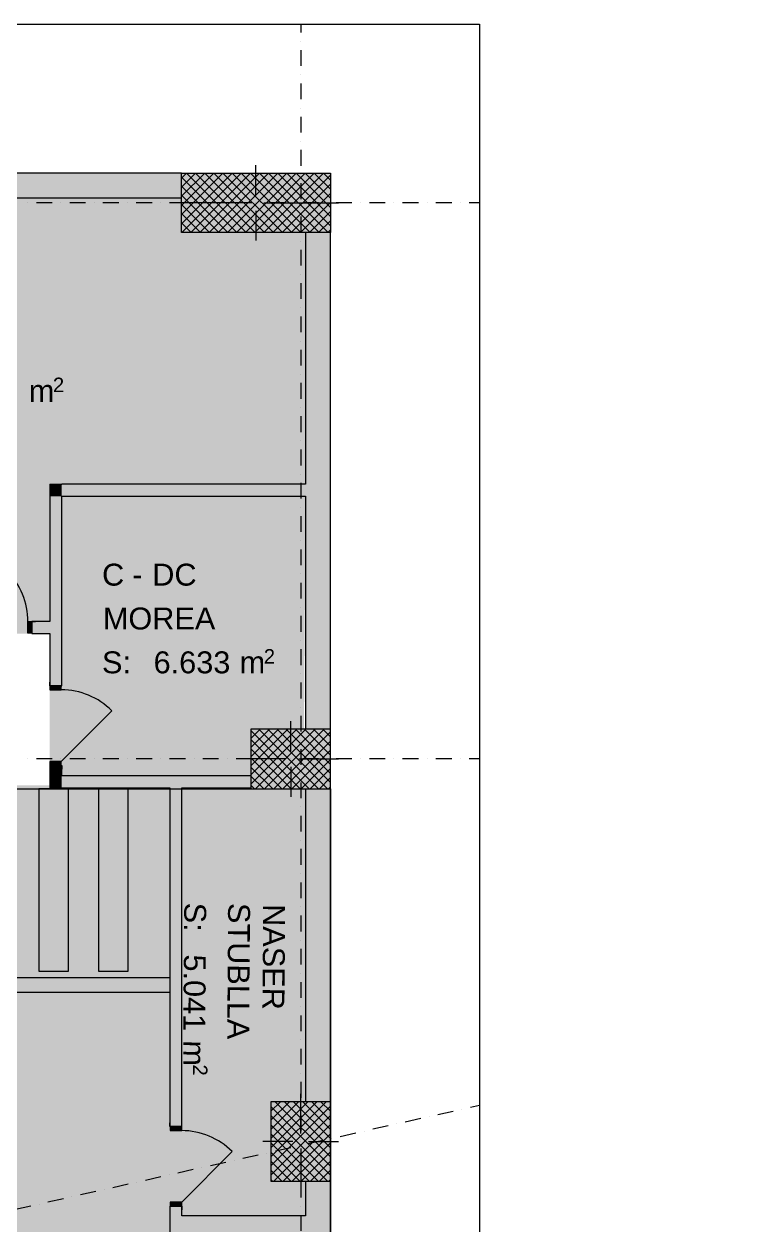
# Model space of a CAD drawing. Header units: centimetres. Extents: x -6805 to 4309, y -7338 to 617.
# Drawn here: x 1335 to 2077, y -748 to 462 of the extents above; entities that cross this region are included whole.
import ezdxf

# ---------------------------------------------------------------- set-up
doc = ezdxf.new("R2010")
doc.units = ezdxf.units.CM
for name, color, linetype in [('PDF_ - DEPO_MOREA', 7, 'Continuous'), ('PDF_ - Muret e reja', 7, 'Continuous'), ('PDF_- DEPO', 7, 'Continuous'), ('PDF_- GARAZHE', 7, 'Continuous'), ('PDF_A - Muret', 7, 'Continuous'), ('PDF_A - Shtyllat', 7, 'Continuous')]:
    doc.layers.add(name, color=color, linetype=linetype)
for name, color, linetype, true_color in [('PDF_ - zebrat', 7, 'Continuous', 0x7f7f7f), ('PDF_065 Möbel Einrichtung', 7, 'Continuous', 0x7f7f7f), ('PDF_A - Akset', 7, 'Continuous', 0xfd4435), ('PDF_A - Pllaka Themel', 7, 'Continuous', 0x7f7f7f)]:
    doc.layers.add(name, color=color, linetype=linetype, true_color=true_color)
doc.styles.add('PDF Arial', font='')
doc.styles.get('PDF Arial').set_extended_font_data('Arial')

msp = doc.modelspace()

# ---------------------------------------------------------------- hatches: boundary and pattern name
at = {"layer": 'PDF_ - DEPO_MOREA', "true_color": 0x029e21, "transparency": 33554559}
for points in [[(993.8, -1.4), (993.8, 254.6), (1003.6, 252.3), (1003.6, 287.3), (1494, 287.3), (1494, 252.3), (1619.1, 252.3), (1619.1, -1.4), (1361.3, -1.4), (1361.3, -139.8), (1241.2, -139.8), (1241.2, -1.4)], [(1373.4, -13.4), (1619.1, -13.4), (1617.4, -248.2), (1564, -248.2), (1564, -295.2), (1373.4, -295.2)]]:
    msp.add_hatch(color=104, dxfattribs=at).paths.add_polyline_path(points)
at = {"layer": 'PDF_- DEPO', "true_color": 0xccccff, "transparency": 33554559}
msp.add_hatch(color=254, dxfattribs=at).paths.add_polyline_path([(1494.2, -738.7), (1494.2, -307.2), (1617.4, -308.2), (1617.4, -623.6), (1584, -623.6), (1584, -703.6), (1619.1, -703.6), (1619.1, -738.7)])
at = {"layer": 'PDF_A - Muret', "transparency": 33554559}
msp.add_hatch(color=256, dxfattribs=at).paths.add_polyline_path([(1644.1, -703.6), (1644.1, -1159.1), (1638.6, -1160.3), (1635.3, -1145.6), (1619.1, -1149.3), (1619.1, -703.6)])
at = {"layer": 'PDF_A - Pllaka Themel', "true_color": 0xd5d5d5, "transparency": 33554559}
h = msp.add_hatch(color=254, dxfattribs=at)
h.paths.add_polyline_path([(-5581.9, -878.8), (-5581.9, -838.7), (-5657, -838.7), (-5657, -378.3), (-5642, -378.3), (-5642, 287.3), (-2884.7, 287.3), (-432.6, 287.3), (-419.8, 287.3), (978.3, 287.3), (978.3, -308.2), (1644.1, -308.2), (1644.1, -1142.4), (931, -1302.4), (1552.2, -1164.4), (1863.2, -2555.1), (1863.3, -2555.1), (2158.7, -3867.3), (2155.2, -3868), (2646.9, -6059.2), (2017.8, -6200.4), (2017.7, -6199.9), (-1597, -7011), (-1702.7, -6540.3), (-1846.3, -6572.5), (-1977, -6060.1), (-1982.5, -5964.4), (-1839, -5932.3), (-2055.7, -4966.3), (-2419.3, -4966.3), (-2929.7, -4966.3), (-2929.7, -2144.8), (-2909.7, -2144.8), (-2904.7, -1595.7), (-4731.2, -1619.4), (-4671.2, -1619.4), (-4671.2, -2159.8), (-5099, -2159.8), (-5102.5, -2159.8), (-5106, -2159.6), (-5109.5, -2159.4), (-5113, -2159), (-5116.5, -2158.6), (-5120, -2158), (-5123.4, -2157.4), (-5126.9, -2156.7), (-5130.3, -2155.8), (-5133.7, -2154.9), (-5137, -2153.9), (-5140.4, -2152.8), (-5143.6, -2151.6), (-5146.9, -2150.3), (-5150.1, -2148.9), (-5153.3, -2147.4), (-5156.4, -2145.9), (-5159.5, -2144.2), (-5162.6, -2142.5), (-5165.6, -2140.6), (-5168.5, -2138.7), (-5171.4, -2136.7), (-5174.3, -2134.7), (-5177, -2132.5), (-5179.7, -2130.3), (-5182.4, -2128), (-5185, -2125.6), (-5187.5, -2123.2), (-5189.9, -2120.6), (-5192.3, -2118.1), (-5194.6, -2115.4), (-5196.8, -2112.7), (-5199, -2109.9), (-5201.1, -2107.1), (-5203, -2104.2), (-5205, -2101.3), (-5206.8, -2098.3), (-5208.5, -2095.2), (-5210.2, -2092.1), (-5211.7, -2089), (-5213.2, -2085.8), (-5214.6, -2082.6), (-5215.9, -2079.3), (-5217.1, -2076), (-5218.2, -2072.7), (-5219.2, -2069.3), (-5220.2, -2065.9), (-5221, -2062.5), (-5221.7, -2059.1), (-5222.4, -2055.7), (-5222.9, -2052.2), (-5223.3, -2048.7), (-5223.7, -2045.2), (-5223.9, -2041.7), (-5224.1, -2038.2), (-5224.1, -2034.7), (-5224.1, -1589.4), (-5276.7, -1564.4), (-5842.1, -1564.4), (-5842.1, -878.8)])
h.paths.add_polyline_path([(-1884.8, -2746.4), (-1725.8, -2754.1), (-263.3, -2617.9), (-272, -2578.8), (-296.8, -2580.2), (-343.5, -2075.8), (-1348.1, -2129.8), (-1534.8, -2147.2), (-1533.4, -2162), (-1836.8, -2167.5), (-1836.8, -2147.5), (-1876.8, -2147.5), (-1876.8, -2187.5), (-1531.1, -2187), (-1493.3, -2681.2), (-1884.8, -2706.4)])
h.paths.add_polyline_path([(-452.6, -1589.4), (-91.9, -1583.4), (-92.3, -1174), (283, -1174), (283, -828.7), (-419.8, -828.7), (-427.6, -828.7), (-452.6, -828.7)])
h.paths.add_polyline_path([(413.2, -3713.8), (401.1, -3715.6), (389, -3717.6), (376.9, -3719.5), (364.9, -3721.6), (352.8, -3723.8), (340.8, -3726), (328.8, -3728.3), (316.8, -3730.7), (304.8, -3733.2)])

# ---------------------------------------------------------------- linework, layer by layer
at = {"layer": 'PDF_ - Muret e reja', "lineweight": 0}
for points in [[(1361.3, -1.4), (1373.4, -1.4)], [(1361.3, -1.4), (1361.3, -139.8)], [(1619.1, -1.4), (1373.4, -1.4)], [(1373.4, -204.6), (1373.4, -13.4)], [(1373.4, -13.4), (1619.1, -13.4)], [(1339.3, -151.3), (1339.3, -139.8)], [(1339.3, -139.8), (1343.3, -139.8)], [(1343.3, -139.8), (1347, -139.8)], [(1343.3, -139.8), (1343.3, -151.3)], [(1361.3, -139.8), (1343.3, -139.8)], [(1343.3, -139.8), (1343.3, -151.3)], [(1343.3, -139.8), (1343.3, -151.3)], [(1343.3, -139.8), (1343.3, -151.3)], [(1343.3, -139.8), (1347, -139.8)], [(1343.3, -139.8), (1347, -139.8)], [(1343.3, -151.3), (1339.3, -151.3)], [(1343.3, -151.3), (1343.3, -151.8)], [(1343.3, -151.3), (1343.3, -151.8)], [(1343.3, -151.3), (1343.3, -151.8)], [(1343.3, -151.8), (1347, -151.8)], [(1343.3, -151.8), (1361.3, -151.8)], [(1343.3, -151.8), (1347, -151.8)], [(1343.3, -151.8), (1347, -151.8)], [(1361.3, -151.8), (1361.3, -204.6)], [(1361.3, -204.6), (1361.3, -200.9)], [(1361.3, -204.6), (1361.3, -200.9)], [(1361.3, -204.6), (1361.3, -200.9)], [(1361.3, -204.6), (1372.9, -204.6)], [(1361.3, -204.6), (1361.3, -208.6)], [(1372.9, -204.6), (1361.3, -204.6)], [(1361.3, -204.6), (1372.9, -204.6)], [(1361.3, -204.6), (1372.9, -204.6)], [(1372.9, -204.6), (1373.4, -204.6)], [(1372.9, -208.6), (1372.9, -204.6)], [(1372.9, -204.6), (1373.4, -204.6)], [(1372.9, -204.6), (1373.4, -204.6)], [(1373.4, -204.6), (1373.4, -200.9)], [(1373.4, -204.6), (1373.4, -200.9)], [(1373.4, -204.6), (1373.4, -200.9)], [(1361.3, -208.6), (1372.9, -208.6)], [(1372.9, -280.6), (1423.8, -229.7)], [(1372.9, -280.6), (1361.3, -280.6)], [(1361.3, -280.6), (1361.3, -284.6)], [(1361.3, -284.6), (1361.3, -288.4)], [(1361.3, -284.6), (1372.9, -284.6)], [(1361.3, -284.6), (1361.3, -307.2)], [(1361.3, -284.6), (1372.9, -284.6)], [(1361.3, -284.6), (1372.9, -284.6)], [(1361.3, -284.6), (1372.9, -284.6)], [(1361.3, -284.6), (1361.3, -288.4)], [(1361.3, -284.6), (1361.3, -288.4)], [(1372.9, -284.6), (1372.9, -280.6)], [(1372.9, -284.6), (1373.4, -284.6)], [(1372.9, -284.6), (1373.4, -284.6)], [(1372.9, -284.6), (1373.4, -284.6)], [(1373.4, -284.6), (1373.4, -288.4)], [(1373.4, -295.2), (1373.4, -284.6)], [(1373.4, -284.6), (1373.4, -288.4)], [(1373.4, -284.6), (1373.4, -288.4)], [(1564, -295.2), (1373.4, -295.2)], [(1361.3, -307.2), (1373.4, -307.2)], [(1373.4, -307.2), (1482.2, -307.2)], [(1482.2, -307.2), (1482.2, -648.7)], [(1494.2, -648.7), (1494.2, -307.2)], [(1494.2, -307.2), (1564, -307.2)], [(1482.2, -648.7), (1482.2, -645)], [(1482.2, -648.7), (1482.2, -645)], [(1482.2, -648.7), (1482.2, -645)], [(1482.7, -648.7), (1482.2, -648.7)], [(1482.7, -648.7), (1482.2, -648.7)], [(1482.7, -648.7), (1482.2, -648.7)], [(1494.2, -648.7), (1482.7, -648.7)], [(1482.7, -648.7), (1482.7, -652.7)], [(1494.2, -648.7), (1482.7, -648.7)], [(1494.2, -648.7), (1482.7, -648.7)], [(1494.2, -648.7), (1482.7, -648.7)], [(1482.7, -652.7), (1494.2, -652.7)], [(1494.2, -648.7), (1494.2, -645)], [(1494.2, -648.7), (1494.2, -645)], [(1494.2, -648.7), (1494.2, -645)], [(1494.2, -652.7), (1494.2, -648.7)], [(1494.2, -724.7), (1545.1, -673.8)], [(1494.2, -724.7), (1482.7, -724.7)], [(1482.7, -724.7), (1482.7, -728.7)], [(1494.2, -728.7), (1494.2, -724.7)], [(1482.2, -728.7), (1482.2, -732.4)], [(1482.7, -728.7), (1482.2, -728.7)], [(1482.2, -728.7), (1482.2, -1027.9)], [(1482.7, -728.7), (1482.2, -728.7)], [(1482.7, -728.7), (1482.2, -728.7)], [(1482.2, -728.7), (1482.2, -732.4)], [(1482.2, -728.7), (1482.2, -732.4)], [(1494.2, -728.7), (1482.7, -728.7)], [(1482.7, -728.7), (1494.2, -728.7)], [(1494.2, -728.7), (1482.7, -728.7)], [(1494.2, -728.7), (1482.7, -728.7)], [(1494.2, -728.7), (1494.2, -732.4)], [(1494.2, -738.7), (1494.2, -728.7)], [(1494.2, -728.7), (1494.2, -732.4)], [(1494.2, -728.7), (1494.2, -732.4)], [(1619.1, -738.7), (1494.2, -738.7)]]:
    msp.add_lwpolyline(points, dxfattribs=at)
for centre, radius, start, end in [((1267.2, -139.8), 72.1, 0.0077, 44.9993), ((1372.9, -280.6), 72.1, 44.9967, 90.001), ((1494.2, -724.7), 72, 44.9879, 90.0098)]:
    msp.add_arc(centre, radius, start, end, dxfattribs=at)
at = {"layer": 'PDF_ - Muret e reja', "transparency": 33554559}
for points in [[(1373.4, -1.4), (1373.4, -13.4), (1361.3, -1.4)], [(1373.4, -13.4), (1361.3, -13.4), (1361.3, -1.4)], [(1373.4, -13.4), (1373.4, -1.4), (1619.1, -13.4), (1619.1, -1.4)], [(1361.3, -204.6), (1361.3, -13.4), (1373.4, -204.6), (1373.4, -13.4)], [(1361.3, -139.8), (1361.3, -151.8), (1343.3, -139.8), (1343.3, -151.8)], [(1361.3, -295.2), (1361.3, -284.6), (1373.4, -295.2), (1373.4, -284.6)], [(1373.4, -295.2), (1373.4, -307.2), (1361.3, -307.2)], [(1361.3, -295.2), (1373.4, -295.2), (1361.3, -307.2)], [(1373.4, -307.2), (1373.4, -295.2), (1564, -307.2), (1564, -295.2)], [(1494.2, -307.2), (1494.2, -648.7), (1482.2, -307.2), (1482.2, -648.7)], [(1494.2, -728.7), (1494.2, -1027.9), (1482.2, -728.7), (1482.2, -1027.9)], [(1494.2, -750.8), (1494.2, -738.7), (1619.1, -750.8), (1619.1, -738.7)]]:
    msp.add_solid(points, dxfattribs=at)
at = {"layer": 'PDF_ - Muret e reja', "color": 7, "true_color": 0xffffff, "transparency": 33554559}
for points in [[(1263.2, -139.8), (1343.3, -139.8), (1263.2, -151.8), (1343.3, -151.8)], [(1343.3, -151.3), (1339.3, -151.3), (1343.3, -139.8), (1339.3, -139.8)], [(1361.3, -284.6), (1361.3, -204.6), (1373.4, -284.6), (1373.4, -204.6)], [(1361.3, -204.6), (1372.9, -204.6), (1361.3, -208.6), (1372.9, -208.6)], [(1372.9, -284.6), (1361.3, -284.6), (1372.9, -280.6), (1361.3, -280.6)], [(1494.2, -728.7), (1482.2, -728.7), (1494.2, -648.7), (1482.2, -648.7)], [(1482.7, -648.7), (1494.2, -648.7), (1482.7, -652.7), (1494.2, -652.7)], [(1494.2, -728.7), (1482.7, -728.7), (1494.2, -724.7), (1482.7, -724.7)]]:
    msp.add_solid(points, dxfattribs=at)
at = {"layer": 'PDF_ - zebrat', "lineweight": 0}
for points in [[(1350.2, -308.2), (1350.2, -492.1)], [(1380.2, -308.2), (1350.2, -308.2)], [(1380.2, -492.1), (1380.2, -308.2)], [(1410.3, -308.2), (1410.3, -492.1)], [(1440.3, -308.2), (1410.3, -308.2)], [(1440.3, -492.1), (1440.3, -308.2)], [(1350.2, -492.1), (1380.2, -492.1)], [(1410.3, -492.1), (1440.3, -492.1)]]:
    msp.add_lwpolyline(points, dxfattribs=at)
at = {"layer": 'PDF_ - zebrat', "color": 7, "true_color": 0xffffff, "transparency": 33554559}
for points in [[(1350.2, -308.2), (1380.2, -308.2), (1350.2, -492.1), (1380.2, -492.1)], [(1410.3, -308.2), (1440.3, -308.2), (1410.3, -492.1), (1440.3, -492.1)]]:
    msp.add_solid(points, dxfattribs=at)
at = {"layer": 'PDF_- GARAZHE', "color": 254, "true_color": 0xccccff, "transparency": 33554559}
msp.add_solid([(963.5, -304.8), (1482.2, -304.8), (963.5, -764.2), (1482.2, -764.2)], dxfattribs=at)
at = {"layer": 'PDF_065 Möbel Einrichtung', "lineweight": 0}
for points in [[(981.8, -498.5), (1482.2, -498.5)], [(1482.2, -498.5), (1482.2, -513.5)], [(1482.2, -513.5), (981.8, -513.5)]]:
    msp.add_lwpolyline(points, dxfattribs=at)
at = {"layer": 'PDF_065 Möbel Einrichtung', "color": 7, "true_color": 0xffffff, "transparency": 33554559}
msp.add_solid([(981.8, -513.5), (981.8, -498.5), (1482.2, -513.5), (1482.2, -498.5)], dxfattribs=at)
at = {"layer": 'PDF_A - Akset', "lineweight": 0}
for points in [[(1614.1, 462.4), (1614.1, 453.8)], [(1614.1, 444.9), (1614.1, 444.9)], [(1614.1, 436.1), (1614.1, 420.2)], [(1614.1, 411.4), (1614.1, 411.4)], [(1614.1, 402.6), (1614.1, 386.7)], [(1614.1, 377.8), (1614.1, 377.8)], [(1614.1, 369), (1614.1, 353.1)], [(1614.1, 344.3), (1614.1, 344.3)], [(1614.1, 335.5), (1614.1, 319.6)], [(1614.1, 310.8), (1614.1, 310.8)], [(1614.1, 301.9), (1614.1, 286)], [(1339, 282.3), (1339, 282.3)], [(1363.7, 282.3), (1347.8, 282.3)], [(1372.6, 282.3), (1372.6, 282.3)], [(1397.3, 282.3), (1381.4, 282.3)], [(1406.1, 282.3), (1406.1, 282.3)], [(1430.8, 282.3), (1414.9, 282.3)], [(1439.6, 282.3), (1439.6, 282.3)], [(1464.4, 282.3), (1448.5, 282.3)], [(1473.2, 282.3), (1473.2, 282.3)], [(1497.9, 282.3), (1482, 282.3)], [(1506.7, 282.3), (1506.7, 282.3)], [(1531.4, 282.3), (1515.5, 282.3)], [(1540.3, 282.3), (1540.3, 282.3)], [(1565, 282.3), (1549.1, 282.3)], [(1573.8, 282.3), (1573.8, 282.3)], [(1598.5, 282.3), (1582.6, 282.3)], [(1607.3, 282.3), (1607.3, 282.3)], [(1632.1, 282.3), (1616.2, 282.3)], [(1640.9, 282.3), (1640.9, 282.3)], [(1665.6, 282.3), (1649.7, 282.3)], [(1674.4, 282.3), (1674.4, 282.3)], [(1699.1, 282.3), (1683.3, 282.3)], [(1708, 282.3), (1708, 282.3)], [(1732.7, 282.3), (1716.8, 282.3)], [(1741.5, 282.3), (1741.5, 282.3)], [(1766.2, 282.3), (1750.3, 282.3)], [(1775.1, 282.3), (1775.1, 282.3)], [(1794.2, 282.3), (1783.9, 282.3)], [(1614.1, 277.2), (1614.1, 277.2)], [(1614.1, 268.4), (1614.1, 252.5)], [(1614.1, 243.7), (1614.1, 243.7)], [(1614.1, 234.8), (1614.1, 219)], [(1614.1, 210.1), (1614.1, 210.1)], [(1614.1, 201.3), (1614.1, 185.4)], [(1614.1, 176.6), (1614.1, 176.6)], [(1614.1, 167.8), (1614.1, 151.9)], [(1614.1, 143), (1614.1, 143)], [(1614.1, 134.2), (1614.1, 118.3)], [(1614.1, 109.5), (1614.1, 109.5)], [(1614.1, 100.7), (1614.1, 84.8)], [(1614.1, 76), (1614.1, 76)], [(1614.1, 67.1), (1614.1, 51.2)], [(1614.1, 42.4), (1614.1, 42.4)], [(1614.1, 33.6), (1614.1, 17.7)], [(1614.1, 8.9), (1614.1, 8.9)], [(1614.1, 0.1), (1614.1, -15.8)], [(1614.1, -24.7), (1614.1, -24.7)], [(1614.1, -33.5), (1614.1, -49.4)], [(1614.1, -58.2), (1614.1, -58.2)], [(1614.1, -67), (1614.1, -82.9)], [(1614.1, -91.7), (1614.1, -91.7)], [(1614.1, -100.6), (1614.1, -116.5)], [(1614.1, -125.3), (1614.1, -125.3)], [(1614.1, -134.1), (1614.1, -150)], [(1614.1, -158.8), (1614.1, -158.8)], [(1614.1, -167.7), (1614.1, -183.5)], [(1614.1, -192.4), (1614.1, -192.4)], [(1614.1, -201.2), (1614.1, -217.1)], [(1614.1, -225.9), (1614.1, -225.9)], [(1614.1, -234.7), (1614.1, -250.6)], [(1614.1, -259.5), (1614.1, -259.5)], [(1339, -278.2), (1339, -278.2)], [(1363.7, -278.2), (1347.8, -278.2)], [(1372.6, -278.2), (1372.6, -278.2)], [(1397.3, -278.2), (1381.4, -278.2)], [(1406.1, -278.2), (1406.1, -278.2)], [(1430.8, -278.2), (1414.9, -278.2)], [(1439.6, -278.2), (1439.6, -278.2)], [(1464.4, -278.2), (1448.5, -278.2)], [(1473.2, -278.2), (1473.2, -278.2)], [(1497.9, -278.2), (1482, -278.2)], [(1506.7, -278.2), (1506.7, -278.2)], [(1531.4, -278.2), (1515.5, -278.2)], [(1540.3, -278.2), (1540.3, -278.2)], [(1565, -278.2), (1549.1, -278.2)], [(1573.8, -278.2), (1573.8, -278.2)], [(1598.5, -278.2), (1582.6, -278.2)], [(1607.3, -278.2), (1607.3, -278.2)], [(1614.1, -268.3), (1614.1, -284.2)], [(1632.1, -278.2), (1616.2, -278.2)], [(1640.9, -278.2), (1640.9, -278.2)], [(1665.6, -278.2), (1649.7, -278.2)], [(1674.4, -278.2), (1674.4, -278.2)], [(1699.1, -278.2), (1683.3, -278.2)], [(1708, -278.2), (1708, -278.2)], [(1732.7, -278.2), (1716.8, -278.2)], [(1741.5, -278.2), (1741.5, -278.2)], [(1766.2, -278.2), (1750.3, -278.2)], [(1775.1, -278.2), (1775.1, -278.2)], [(1794.2, -278.2), (1783.9, -278.2)], [(1614.1, -293), (1614.1, -293)], [(1614.1, -301.8), (1614.1, -317.7)], [(1614.1, -326.5), (1614.1, -326.5)], [(1614.1, -335.4), (1614.1, -351.3)], [(1614.1, -360.1), (1614.1, -360.1)], [(1614.1, -368.9), (1614.1, -384.8)], [(1614.1, -393.6), (1614.1, -393.6)], [(1614.1, -402.5), (1614.1, -418.3)], [(1614.1, -427.2), (1614.1, -427.2)], [(1614.1, -436), (1614.1, -451.9)], [(1614.1, -460.7), (1614.1, -460.7)], [(1614.1, -469.5), (1614.1, -485.4)], [(1614.1, -494.3), (1614.1, -494.3)], [(1614.1, -503.1), (1614.1, -519)], [(1614.1, -527.8), (1614.1, -527.8)], [(1614.1, -536.6), (1614.1, -552.5)], [(1614.1, -561.3), (1614.1, -561.3)], [(1614.1, -570.2), (1614.1, -586.1)], [(1614.1, -594.9), (1614.1, -594.9)], [(1614.1, -603.7), (1614.1, -619.6)], [(1614.1, -628.4), (1614.1, -628.4)], [(1794.2, -627.3), (1785, -629.4)], [(1614.1, -637.3), (1614.1, -653.1)], [(1735, -640.6), (1719.5, -644.1)], [(1743.6, -638.7), (1743.6, -638.7)], [(1767.7, -633.3), (1752.2, -636.7)], [(1776.3, -631.3), (1776.3, -631.3)], [(1678.2, -653.4), (1678.2, -653.4)], [(1702.3, -648), (1686.8, -651.4)], [(1710.9, -646), (1710.9, -646)], [(1614.1, -662), (1614.1, -662)], [(1636.8, -662.6), (1621.3, -666.1)], [(1645.4, -660.7), (1645.4, -660.7)], [(1669.5, -655.3), (1654, -658.8)], [(1571.4, -677.3), (1555.9, -680.8)], [(1580, -675.4), (1580, -675.4)], [(1604.1, -670), (1588.6, -673.5)], [(1612.7, -668.1), (1612.7, -668.1)], [(1614.1, -670.8), (1614.1, -686.7)], [(1538.6, -684.7), (1523.1, -688.2)], [(1547.2, -682.7), (1547.2, -682.7)], [(1473.2, -699.4), (1457.7, -702.8)], [(1481.8, -697.4), (1481.8, -697.4)], [(1505.9, -692), (1490.4, -695.5)], [(1514.5, -690.1), (1514.5, -690.1)], [(1614.1, -695.5), (1614.1, -695.5)], [(1416.3, -712.1), (1416.3, -712.1)], [(1440.4, -706.7), (1424.9, -710.2)], [(1449.1, -704.8), (1449.1, -704.8)], [(1614.1, -704.3), (1614.1, -720.2)], [(1375, -721.4), (1359.5, -724.9)], [(1383.6, -719.5), (1383.6, -719.5)], [(1407.7, -714), (1392.2, -717.5)], [(1342.3, -728.7), (1326.8, -732.2)], [(1350.9, -726.8), (1350.9, -726.8)], [(1614.1, -729.1), (1614.1, -729.1)], [(1614.1, -737.9), (1614.1, -753.8)]]:
    msp.add_lwpolyline(points, dxfattribs=at)
at = {"layer": 'PDF_A - Muret', "lineweight": 0}
for points in [[(1494, 312.3), (1003.6, 312.3)], [(1003.6, 287.3), (1494, 287.3)], [(1619.1, 252.3), (1619.1, -1.4)], [(1644.1, -248.2), (1644.1, 252.3)], [(1619.1, -13.4), (1619.1, -248.2)], [(1619.1, -308.2), (1619.1, -623.6)], [(1644.1, -623.6), (1644.1, -308.2)], [(1619.1, -703.6), (1619.1, -738.7)], [(1644.1, -1159.1), (1644.1, -703.6)]]:
    msp.add_lwpolyline(points, dxfattribs=at)
at = {"layer": 'PDF_A - Muret', "transparency": 33554559}
for points in [[(1494, 312.3), (1494, 287.3), (1003.6, 312.3), (1003.6, 287.3)], [(1644.1, 252.3), (1644.1, -248.2), (1619.1, 252.3), (1619.1, -248.2)], [(1619.1, -623.6), (1619.1, -308.2), (1644.1, -623.6), (1644.1, -308.2)]]:
    msp.add_solid(points, dxfattribs=at)
at = {"layer": 'PDF_A - Pllaka Themel', "lineweight": 0}
for points in [[(-447.7, 462.4), (1794.2, 462.4)], [(1794.2, 462.4), (1794.2, -1202.3)], [(978.3, -308.2), (1644.1, -308.2)], [(1644.1, -308.2), (1644.1, -1142.4)]]:
    msp.add_lwpolyline(points, dxfattribs=at)
at = {"layer": 'PDF_A - Shtyllat', "lineweight": 0}
for points in [[(1569, 290.3), (1569, 320.3)], [(1494, 261.2), (1545, 312.3)], [(1494, 270.4), (1535.8, 312.3)], [(1494, 279.6), (1526.6, 312.3)], [(1494, 288.8), (1517.4, 312.3)], [(1494, 298), (1508.2, 312.3)], [(1494, 307.2), (1499, 312.3)], [(1494, 252.3), (1494, 312.3)], [(1494, 312.3), (1644.1, 312.3)], [(1549.9, 252.3), (1494, 308.2)], [(1494.2, 252.3), (1554.2, 312.3)], [(1559.1, 252.3), (1499, 312.3)], [(1503.4, 252.3), (1563.4, 312.3)], [(1568.3, 252.3), (1508.2, 312.3)], [(1512.6, 252.3), (1572.6, 312.3)], [(1577.5, 252.3), (1517.4, 312.3)], [(1521.8, 252.3), (1581.8, 312.3)], [(1586.7, 252.3), (1526.6, 312.3)], [(1531, 252.3), (1591, 312.3)], [(1595.9, 252.3), (1535.8, 312.3)], [(1540.2, 252.3), (1600.2, 312.3)], [(1605.1, 252.3), (1545, 312.3)], [(1549.4, 252.3), (1609.4, 312.3)], [(1614.3, 252.3), (1554.2, 312.3)], [(1558.6, 252.3), (1618.6, 312.3)], [(1623.5, 252.3), (1563.4, 312.3)], [(1567.8, 252.3), (1627.8, 312.3)], [(1632.7, 252.3), (1572.6, 312.3)], [(1577, 252.3), (1637, 312.3)], [(1641.9, 252.3), (1581.8, 312.3)], [(1586.2, 252.3), (1644.1, 310.2)], [(1644.1, 259.2), (1591, 312.3)], [(1644.1, 268.4), (1600.2, 312.3)], [(1644.1, 277.6), (1609.4, 312.3)], [(1644.1, 286.8), (1618.6, 312.3)], [(1644.1, 296), (1627.8, 312.3)], [(1644.1, 305.2), (1637, 312.3)], [(1644.1, 312.3), (1644.1, 252.3)], [(1540.7, 252.3), (1494, 299)], [(1595.4, 252.3), (1644.1, 301)], [(1604.6, 252.3), (1644.1, 291.8)], [(1561, 282.3), (1486, 282.3)], [(1531.5, 252.3), (1494, 289.8)], [(1522.3, 252.3), (1494, 280.6)], [(1569, 282.3), (1569, 282.3)], [(1577, 282.3), (1652.1, 282.3)], [(1613.8, 252.3), (1644.1, 282.6)], [(1513.1, 252.3), (1494, 271.4)], [(1569, 274.3), (1569, 244.2)], [(1623, 252.3), (1644.1, 273.4)], [(1503.9, 252.3), (1494, 262.2)], [(1632.2, 252.3), (1644.1, 264.2)], [(1641.4, 252.3), (1644.1, 255)], [(1494.7, 252.3), (1494, 253)], [(1644.1, 252.3), (1494, 252.3)], [(1604.1, -270.2), (1604.1, -240.2)], [(1564, -303.5), (1619.4, -248.2)], [(1564, -294.3), (1610.2, -248.2)], [(1564, -285.1), (1601, -248.2)], [(1564, -275.9), (1591.8, -248.2)], [(1564, -266.7), (1582.6, -248.2)], [(1564, -257.5), (1573.4, -248.2)], [(1564, -248.3), (1564.2, -248.2)], [(1564, -248.2), (1564, -308.2)], [(1644.1, -248.2), (1564, -248.2)], [(1622.8, -308.2), (1564, -249.5)], [(1568.5, -308.2), (1628.6, -248.2)], [(1632, -308.2), (1571.9, -248.2)], [(1577.7, -308.2), (1637.8, -248.2)], [(1641.1, -308.2), (1581.1, -248.2)], [(1586.9, -308.2), (1644.1, -251)], [(1644.1, -302), (1590.3, -248.2)], [(1644.1, -292.8), (1599.5, -248.2)], [(1644.1, -283.6), (1608.7, -248.2)], [(1644.1, -274.4), (1617.9, -248.2)], [(1644.1, -265.2), (1627.1, -248.2)], [(1644.1, -256), (1636.3, -248.2)], [(1644.1, -308.2), (1644.1, -248.2)], [(1613.6, -308.2), (1564, -258.7)], [(1596.1, -308.2), (1644.1, -260.2)], [(1596.1, -278.2), (1556, -278.2)], [(1604.4, -308.2), (1564, -267.9)], [(1595.1, -308.2), (1564, -277.1)], [(1604.1, -278.2), (1604.1, -278.2)], [(1605.3, -308.2), (1644.1, -269.4)], [(1612.1, -278.2), (1652.1, -278.2)], [(1586, -308.2), (1564, -286.3)], [(1604.1, -286.2), (1604.1, -316.2)], [(1614.5, -308.2), (1644.1, -278.6)], [(1623.7, -308.2), (1644.1, -287.8)], [(1576.8, -308.2), (1564, -295.5)], [(1632.9, -308.2), (1644.1, -297)], [(1567.5, -308.2), (1564, -304.7)], [(1564, -308.2), (1644.1, -308.2)], [(1642.1, -308.2), (1644.1, -306.2)], [(1614.1, -655.6), (1614.1, -615.6)], [(1584, -679.1), (1639.6, -623.6)], [(1584, -669.9), (1630.4, -623.6)], [(1584, -660.7), (1621.2, -623.6)], [(1584, -651.5), (1612, -623.6)], [(1584, -642.3), (1602.8, -623.6)], [(1584, -633.1), (1593.6, -623.6)], [(1584, -623.9), (1584.4, -623.6)], [(1644.1, -623.6), (1584, -623.6)], [(1584, -623.6), (1584, -703.6)], [(1584, -688.3), (1644.1, -628.2)], [(1644.1, -688.4), (1584, -628.3)], [(1644.1, -679.2), (1588.5, -623.6)], [(1644.1, -670), (1597.7, -623.6)], [(1644.1, -660.8), (1606.9, -623.6)], [(1644.1, -651.6), (1616.1, -623.6)], [(1644.1, -642.4), (1625.3, -623.6)], [(1644.1, -633.2), (1634.5, -623.6)], [(1644.1, -624), (1643.7, -623.6)], [(1644.1, -703.6), (1644.1, -623.6)], [(1584, -697.5), (1644.1, -637.5)], [(1644.1, -697.6), (1584, -637.5)], [(1641, -703.6), (1584, -646.7)], [(1587.1, -703.6), (1644.1, -646.6)], [(1606.1, -663.6), (1576, -663.6)], [(1631.8, -703.6), (1584, -655.9)], [(1622.6, -703.6), (1584, -665.1)], [(1596.3, -703.6), (1644.1, -655.8)], [(1605.5, -703.6), (1644.1, -665)], [(1614.1, -663.6), (1614.1, -663.6)], [(1622.1, -663.6), (1652.1, -663.6)], [(1613.4, -703.6), (1584, -674.3)], [(1614.1, -671.6), (1614.1, -711.6)], [(1614.7, -703.6), (1644.1, -674.2)], [(1604.2, -703.6), (1584, -683.5)], [(1623.9, -703.6), (1644.1, -683.5)], [(1595, -703.6), (1584, -692.7)], [(1585.8, -703.6), (1584, -701.9)], [(1633.1, -703.6), (1644.1, -692.6)], [(1642.3, -703.6), (1644.1, -701.8)], [(1584, -703.6), (1644.1, -703.6)]]:
    msp.add_lwpolyline(points, dxfattribs=at)
at = {"layer": 'PDF_A - Shtyllat', "color": 8, "true_color": 0x7f7f7f, "transparency": 33554559}
for points in [[(1494, 252.3), (1494, 312.3), (1644.1, 252.3), (1644.1, 312.3)], [(1564, -248.2), (1644.1, -248.2), (1564, -308.2), (1644.1, -308.2)], [(1644.1, -623.6), (1644.1, -703.6), (1584, -623.6), (1584, -703.6)]]:
    msp.add_solid(points, dxfattribs=at)

# ---------------------------------------------------------------- texts
at = {"layer": 'PDF_ - DEPO_MOREA', "attachment_point": 7, "style": 'PDF Arial'}
for s, insert, char_height in [('\\W1.000270;m', (1340.2, 81.7), 22.107), ('\\W1.001521;2', (1364.5, 91.5), 14.59), ('\\W1.001176;C', (1414, -103.8), 22.107), ('\\W1.000523;DC', (1464.6, -103.8), 22.107), ('\\W1.000575;-', (1444.4, -103.4), 22.107), ('\\W1.000757;MOREA', (1414.8, -148), 22.107), ('\\W1.001521;2', (1576.9, -182.1), 14.59), ('\\W1.002323;S:', (1413.9, -192.2), 22.107), ('\\W1.000798;6.633', (1465.9, -192.2), 22.107), ('\\W1.000270;m', (1552.6, -191.8), 22.107)]:
    msp.add_mtext(s, dxfattribs=dict(at, insert=insert, char_height=char_height))
at = {"layer": 'PDF_- DEPO', "attachment_point": 7, "rotation": 269.6, "style": 'PDF Arial'}
for s, insert, char_height in [('\\W1.002323;S:', (1496.5, -422.9), 22.107), ('\\W1.001199;STUBLLA', (1540.7, -423.2), 22.107), ('\\W1.001015;NASER', (1576, -424.4), 22.107), ('\\W1.001112;5.041', (1496.1, -475.1), 22.107), ('\\W1.000269;m', (1496, -561.7), 22.107), ('\\W1.001521;2', (1505.6, -586), 14.59)]:
    msp.add_mtext(s, dxfattribs=dict(at, insert=insert, char_height=char_height))

doc.saveas('drawing.dxf')
